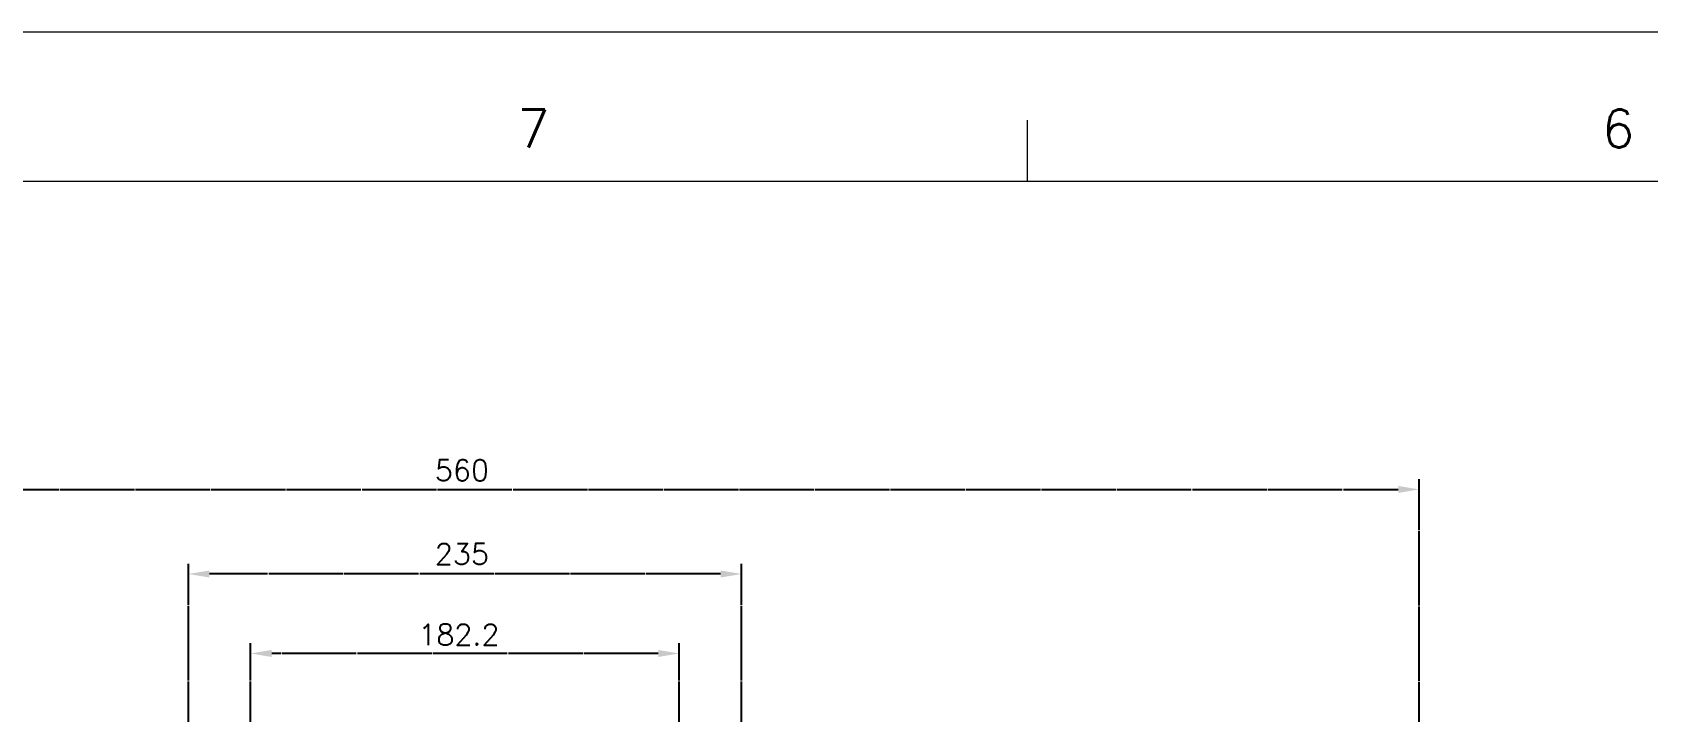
# Model space of a CAD drawing. Extents: x 0 to 841, y 0 to 594.
# Drawn here: x 136.5 to 288.5, y 530 to 594 of the extents above; entities that cross this region are included whole.
import ezdxf
from ezdxf.enums import TextEntityAlignment as Align

# ---------------------------------------------------------------- set-up
doc = ezdxf.new("R2010")
doc.units = 0
doc.header["$LTSCALE"] = 7
doc.header["$MEASUREMENT"] = 0
doc.linetypes.add('CONT', pattern=[1, 1, 0])
doc.layers.add('42', color=7, linetype='Continuous')
doc.styles.add('ROMANS', font='romans.shx')

msp = doc.modelspace()

# ---------------------------------------------------------------- linework, layer by layer
at = {"color": 4, "linetype": 'CONT'}
for p, q in [((266.97, 518.76), (266.97, 551.94)), ((89.43, 550.98), (264.99, 550.98)), ((151.19, 511.71), (151.19, 543.98)), ((201.25, 543.02), (153.17, 543.02)), ((203.23, 511.71), (203.23, 543.98)), ((157.05, 511.71), (157.05, 536.5)), ((195.39, 535.54), (159.03, 535.54)), ((197.37, 511.71), (197.37, 536.5))]:
    msp.add_line(p, q, dxfattribs=at)
at = {"color": 4, "linetype": 'ByBlock'}
for points in [[(264.99, 551.31), (264.99, 550.65), (266.97, 550.98)], [(153.17, 543.35), (153.17, 542.69), (151.19, 543.02)], [(201.25, 543.35), (201.25, 542.69), (203.23, 543.02)], [(159.03, 535.87), (159.03, 535.21), (157.05, 535.54)], [(195.39, 535.87), (195.39, 535.21), (197.37, 535.54)]]:
    msp.add_solid(points, dxfattribs=at)
at = {"layer": '42', "color": 3, "linetype": 'Continuous', "lineweight": 0}
msp.add_line((230.09, 585.73), (230.09, 580), dxfattribs=at)
for points in [[(0, 0), (841, 0), (841, 594), (0, 594)], [(35, 580), (827, 580), (827, 14), (35, 14)]]:
    msp.add_lwpolyline(points, close=True, dxfattribs=at)

# ---------------------------------------------------------------- texts
at = {"color": 2, "linetype": 'ByBlock', "style": 'ROMANS'}
for s, p in [('560', (174.38, 551.79)), ('235', (174.38, 543.91)), ('182.2', (172.82, 536.33))]:
    msp.add_text(s, height=1.98, dxfattribs=at).set_placement(p)
at = {"layer": '42', "color": 3, "linetype": 'Continuous', "lineweight": 0, "style": 'ROMANS', "width": 1.001426}
for s, p in [('7', (183.66, 584.94)), ('6', (285.68, 584.94))]:
    msp.add_text(s, height=3.58, dxfattribs=at).set_placement(p, align=Align.MIDDLE)

doc.saveas('drawing.dxf')
